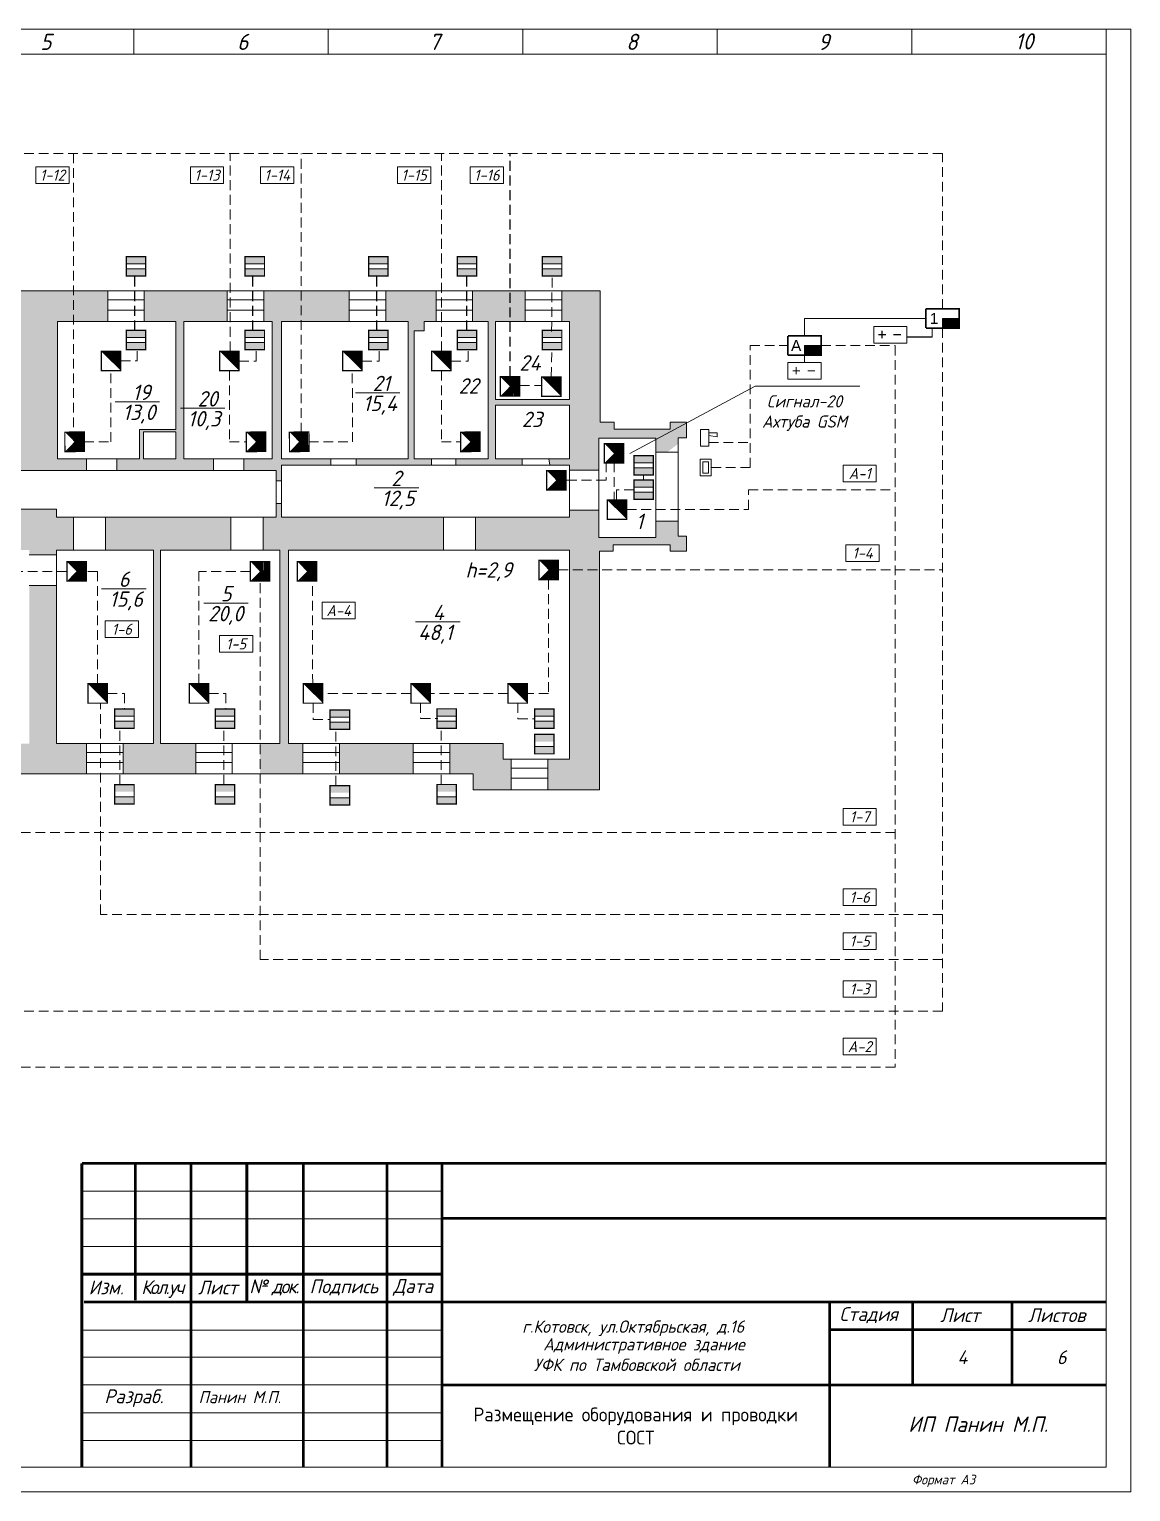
# Model space of a CAD drawing. Header units: inches. Extents: x -24 to 3888, y 393 to 1828.
# Drawn here: x 74.5 to 146.1, y 1275.1 to 1370.1 of the extents above; entities that cross this region are included whole.
import ezdxf

# ---------------------------------------------------------------- set-up
doc = ezdxf.new("R2010")
doc.units = ezdxf.units.IN
doc.header["$MEASUREMENT"] = 0
for name, pattern in [('Caddy_Solid', [0]), ('HIDDEN2', [4.7625, 3.175, -1.5875]), ('НЕВИДИМАЯ', [9.525, 6.35, -3.175])]:
    doc.linetypes.add(name, pattern=pattern)
doc.layers.get('0').transparency = 0.7
for name, color, linetype in [('BLK_12_THHN', 9, 'Continuous'), ('DESC', 7, 'Continuous'), ('LINK', 9, 'Continuous')]:
    doc.layers.add(name, color=color, linetype=linetype)
doc.styles.get("Standard").update_dxf_attribs({"font": 'GOST_Common Italic_0.ttf'})

# ---------------------------------------------------------------- blocks, each defined once
blk = doc.blocks.new('Объем')
at = {"const_width": 0.2}
blk.add_lwpolyline([(0, 0), (0, 3), (3, 3), (3, 0)], close=True, dxfattribs=at)
for points in [[(0.21, 2.94), (0.21, 0.09)], [(0.41, 2.94), (0.41, 0.09)], [(0.61, 2.94), (0.61, 0.09)], [(0.8, 2.94), (0.8, 0.09)], [(1.01, 2.94), (1.01, 0.09)], [(1.21, 2.94), (1.21, 0.09)], [(1.39, 1.52), (2.81, 2.97)], [(1.39, 2.94), (1.39, 0.09)], [(1.56, 2.93), (1.56, 1.76)], [(1.76, 2.94), (1.76, 1.94)], [(1.94, 2.95), (1.94, 2.15)], [(2.13, 2.93), (2.13, 2.33)], [(2.3, 2.93), (2.3, 2.52)], [(2.49, 2.94), (2.49, 2.7)], [(1.39, 1.48), (2.82, 0.03)], [(1.56, 0.09), (1.56, 1.25)], [(1.74, 0.06), (1.74, 1.05)], [(1.94, 0.06), (1.94, 0.87)], [(2.13, 0.05), (2.13, 0.66)], [(2.31, 0.06), (2.31, 0.48)], [(2.49, 0.07), (2.49, 0.29)]]:
    blk.add_lwpolyline(points, dxfattribs=at)
blk = doc.blocks.new('Звуковой')
blk.add_lwpolyline([(0.1, 2.9, 0, 4, 0), (1.5, 1.51, 4, 4, 0)], format="xyseb")
at = {"const_width": 0.2}
blk.add_lwpolyline([(0, 0), (0, 3), (3, 3), (3, 0)], close=True, dxfattribs=at)

msp = doc.modelspace()

# ---------------------------------------------------------------- hatches: boundary and pattern name
at = {"layer": 'DESC', "lineweight": 15}
h = msp.add_hatch(color=0, dxfattribs=at)
h.dxf.hatch_style = 1
h.paths.add_polyline_path([(80.831, 1354.556), (80.831, 1354.088), (82.09, 1354.088), (82.09, 1354.556)])
h.paths.add_polyline_path([(82.09, 1354.881), (82.09, 1355.348), (80.831, 1355.348), (80.831, 1354.881)])
h = msp.add_hatch(color=0, dxfattribs=at)
h.dxf.hatch_style = 1
h.paths.add_polyline_path([(88.55, 1354.556), (88.55, 1354.088), (89.81, 1354.088), (89.81, 1354.556)])
h.paths.add_polyline_path([(89.81, 1354.881), (89.81, 1355.348), (88.55, 1355.348), (88.55, 1354.881)])
h = msp.add_hatch(color=0, dxfattribs=at)
h.dxf.hatch_style = 1
h.paths.add_polyline_path([(96.58, 1354.556), (96.58, 1354.088), (97.84, 1354.088), (97.84, 1354.556)])
h.paths.add_polyline_path([(97.84, 1354.881), (97.84, 1355.348), (96.58, 1355.348), (96.58, 1354.881)])
h = msp.add_hatch(color=0, dxfattribs=at)
h.dxf.hatch_style = 1
h.paths.add_polyline_path([(102.346, 1354.556), (102.346, 1354.088), (103.606, 1354.088), (103.606, 1354.556)])
h.paths.add_polyline_path([(103.606, 1354.881), (103.606, 1355.348), (102.346, 1355.348), (102.346, 1354.881)])
h = msp.add_hatch(color=0, dxfattribs=at)
h.dxf.hatch_style = 1
h.paths.add_polyline_path([(107.875, 1354.556), (107.875, 1354.088), (109.135, 1354.088), (109.135, 1354.556)])
h.paths.add_polyline_path([(109.135, 1354.881), (109.135, 1355.348), (107.875, 1355.348), (107.875, 1354.881)])
h = msp.add_hatch(color=0, dxfattribs=at)
h.dxf.hatch_style = 1
h.paths.add_polyline_path([(37.339, 1344.906), (32.89, 1344.906), (32.89, 1351.691), (40.095, 1351.691), (40.095, 1344.906), (39.261, 1344.906), (39.261, 1343.574), (40.095, 1343.574), (40.095, 1334.738), (42.079, 1334.738), (42.079, 1336.29), (53.025, 1336.29), (53.025, 1338.366), (52.589, 1338.366), (52.589, 1341.454), (55.338, 1341.454), (55.338, 1342.207), (52.589, 1342.207), (52.589, 1351.121), (54.111, 1351.121), (54.111, 1353.129), (50.83, 1353.129), (50.83, 1351.121), (52.128, 1351.121), (52.128, 1338.366), (42.079, 1338.366), (42.079, 1351.121), (42.673, 1351.121), (42.673, 1353.129), (31.357, 1353.129), (31.137, 1353.129), (31.137, 1341.74), (32.89, 1341.74), (32.89, 1343.574), (37.339, 1343.574)])
h.paths.add_polyline_path([(46.853, 1353.129), (45.047, 1353.129), (45.047, 1351.121), (46.853, 1351.121)], flags=17)
h.paths.add_polyline_path([(48.456, 1353.129), (46.853, 1353.129), (46.853, 1351.121), (48.456, 1351.121)], flags=17)
h.paths.add_polyline_path([(62.074, 1353.129), (56.485, 1353.129), (56.485, 1351.121), (59.847, 1351.121), (59.847, 1342.207), (57.308, 1342.207), (57.308, 1341.454), (63.923, 1341.454), (63.923, 1342.207), (60.448, 1342.207), (60.448, 1351.121), (62.074, 1351.121)])
h.paths.add_polyline_path([(67.931, 1353.129), (64.448, 1353.129), (64.448, 1351.121), (66.154, 1351.121), (66.154, 1342.207), (65.892, 1342.207), (65.892, 1341.454), (69.371, 1341.454), (69.371, 1342.207), (66.762, 1342.207), (66.762, 1351.121), (67.931, 1351.121)])
h.paths.add_polyline_path([(69.941, 1353.129), (67.931, 1353.129), (67.931, 1351.121), (69.941, 1351.121)])
h.paths.add_polyline_path([(77.399, 1353.129), (72.316, 1353.129), (72.316, 1351.121), (73.87, 1351.121), (73.87, 1342.207), (71.341, 1342.207), (71.341, 1341.454), (78.234, 1341.454), (78.234, 1342.207), (76.36, 1342.207), (76.36, 1351.121), (77.399, 1351.121)])
h.paths.add_polyline_path([(79.617, 1353.129), (77.399, 1353.129), (77.399, 1351.121), (79.617, 1351.121)])
h.paths.add_polyline_path([(87.385, 1353.129), (81.991, 1353.129), (81.991, 1351.121), (84.044, 1351.121), (84.044, 1344.12), (81.684, 1344.12), (81.684, 1342.207), (80.204, 1342.207), (80.204, 1341.454), (86.501, 1341.454), (86.501, 1342.207), (84.556, 1342.207), (84.556, 1351.121), (87.385, 1351.121)])
h.paths.add_polyline_path([(84.044, 1343.962), (84.044, 1342.207), (81.941, 1342.207), (81.941, 1343.962)], flags=16)
h.paths.add_polyline_path([(92.185, 1353.129), (89.76, 1353.129), (89.76, 1351.121), (90.307, 1351.121), (90.307, 1342.207), (88.471, 1342.207), (88.471, 1341.454), (90.565, 1341.454), (90.565, 1340.773), (90.918, 1340.773), (90.918, 1341.784), (94.119, 1341.784), (94.119, 1342.207), (90.918, 1342.207), (90.918, 1351.121), (92.185, 1351.121)])
h.paths.add_polyline_path([(95.323, 1353.129), (92.185, 1353.129), (92.185, 1351.121), (95.323, 1351.121)])
h.paths.add_polyline_path([(100.958, 1353.129), (97.697, 1353.129), (97.697, 1351.121), (99.156, 1351.121), (99.156, 1342.207), (95.77, 1342.207), (95.77, 1341.784), (100.674, 1341.784), (100.674, 1342.207), (99.541, 1342.207), (99.541, 1350.523), (100.194, 1350.523), (100.194, 1351.121), (100.958, 1351.121)])
h.paths.add_polyline_path([(106.762, 1353.129), (103.332, 1353.129), (103.332, 1351.121), (104.338, 1351.121), (104.338, 1342.207), (102.252, 1342.207), (102.252, 1341.784), (106.553, 1341.784), (106.553, 1342.207), (104.815, 1342.207), (104.815, 1345.685), (109.637, 1345.685), (109.637, 1342.207), (108.294, 1342.207), (108.349, 1341.784), (109.637, 1341.784), (109.637, 1341.467), (111.548, 1341.467), (111.548, 1343.538), (115.241, 1343.538), (115.241, 1342.634), (115.975, 1342.634), (116.691, 1343.171), (116.691, 1343.58), (117.237, 1343.58), (117.247, 1343.587), (117.247, 1344.594), (116.184, 1344.594), (116.184, 1344.135), (112.535, 1344.135), (112.535, 1344.594), (111.635, 1344.594), (111.635, 1353.129), (109.136, 1353.129), (109.136, 1351.121), (109.637, 1351.121), (109.637, 1346.054), (104.815, 1346.054), (104.815, 1351.121), (106.762, 1351.121)])
h.paths.add_polyline_path([(111.548, 1338.862), (109.637, 1338.862), (109.637, 1338.41), (103.529, 1338.41), (103.529, 1336.28), (109.637, 1336.28), (109.637, 1336.2), (109.637, 1334.988), (111.593, 1334.988), (111.593, 1336.213), (112.463, 1336.213), (112.463, 1336.623), (116.184, 1336.623), (116.184, 1336.213), (117.247, 1336.213), (117.247, 1337.179), (116.691, 1337.179), (116.691, 1338.151), (115.241, 1338.151), (115.241, 1337.097), (111.548, 1337.097)])
h.paths.add_polyline_path([(101.442, 1338.41), (90.918, 1338.41), (90.918, 1339.304), (90.565, 1339.304), (90.565, 1338.41), (89.717, 1338.41), (89.717, 1336.28), (90.81, 1336.28), (90.81, 1323.703), (89.52, 1323.703), (89.52, 1321.735), (92.311, 1321.735), (92.311, 1323.703), (91.359, 1323.703), (91.359, 1336.28), (101.442, 1336.28)])
h.paths.add_polyline_path([(87.63, 1338.41), (79.482, 1338.41), (79.482, 1336.28), (82.585, 1336.28), (82.585, 1323.703), (80.615, 1323.703), (80.615, 1321.735), (85.34, 1321.735), (85.34, 1323.703), (83.051, 1323.703), (83.051, 1336.28), (87.63, 1336.28)])
h.paths.add_polyline_path([(77.395, 1338.41), (76.288, 1338.41), (76.288, 1338.926), (73.757, 1338.926), (73.757, 1338.366), (55.425, 1338.366), (55.425, 1336.29), (56.045, 1336.29), (56.045, 1332.896), (52.584, 1332.896), (52.584, 1331.14), (51.086, 1331.14), (51.086, 1327.887), (52.532, 1327.887), (52.532, 1323.885), (52.313, 1323.885), (52.313, 1321.735), (57.056, 1321.735), (57.022, 1323.885), (53.237, 1323.885), (53.237, 1332.154), (57.213, 1332.154), (57.213, 1332.87), (56.569, 1332.87), (56.569, 1336.29), (59.884, 1336.29), (59.884, 1332.87), (58.642, 1332.87), (58.642, 1332.154), (59.729, 1332.154), (59.729, 1327.051), (60.786, 1327.051), (60.786, 1336.28), (74.519, 1336.28), (74.519, 1335.956), (76.288, 1335.956), (76.288, 1336.28), (77.395, 1336.28)])
h.paths.add_polyline_path([(78.242, 1323.703), (76.288, 1323.703), (76.288, 1333.981), (74.519, 1333.981), (74.519, 1323.703), (73.608, 1323.703), (73.608, 1321.735), (78.242, 1321.735)])
h.paths.add_polyline_path([(71.236, 1323.703), (66.453, 1323.703), (66.453, 1321.735), (71.236, 1321.735)], flags=17)
h.paths.add_polyline_path([(64.081, 1323.703), (60.786, 1323.703), (60.786, 1325.106), (59.729, 1325.106), (59.729, 1323.885), (59.435, 1323.885), (59.435, 1321.735), (64.081, 1321.735)], flags=17)
h.paths.add_polyline_path([(99.478, 1323.703), (94.683, 1323.703), (94.683, 1321.735), (99.478, 1321.735)], flags=17)
h.paths.add_polyline_path([(105.853, 1322.69), (105.312, 1322.69), (105.312, 1323.703), (101.85, 1323.703), (101.85, 1321.735), (103.366, 1321.735), (103.366, 1320.692), (105.853, 1320.692)])
h.paths.add_polyline_path([(111.593, 1334.988), (109.637, 1334.988), (109.637, 1322.69), (108.225, 1322.69), (108.225, 1320.692), (111.593, 1320.692)])
h.paths.add_polyline_path([(49.717, 1323.885), (45.737, 1323.885), (45.737, 1320.769), (48.33, 1320.769), (48.33, 1321.735), (49.717, 1321.735)])
h.paths.add_polyline_path([(42.638, 1323.885), (42.079, 1323.885), (42.079, 1328.18), (40.095, 1328.18), (40.095, 1323.042), (37.513, 1323.042), (37.513, 1321.31), (39.985, 1321.31), (39.985, 1320.769), (42.638, 1320.769)])
h.paths.add_polyline_path([(42.079, 1333.042), (40.095, 1333.042), (40.095, 1331.586), (35.522, 1331.586), (35.522, 1330.235), (40.095, 1330.235), (40.095, 1329.868), (42.079, 1329.868)])
h.paths.add_polyline_path([(32.89, 1339.412), (31.137, 1339.412), (31.137, 1335.849), (32.89, 1335.849)], flags=17)
h.paths.add_polyline_path([(32.89, 1330.235), (35.522, 1330.235), (35.522, 1331.586), (32.89, 1331.586), (32.89, 1333.521), (31.137, 1333.521), (31.137, 1321.31), (34.98, 1321.31), (34.98, 1323.042), (32.89, 1323.042)])
h = msp.add_hatch(color=0, dxfattribs=at)
h.dxf.hatch_style = 1
h.paths.add_polyline_path([(80.831, 1349.758), (80.831, 1349.29), (82.09, 1349.29), (82.09, 1349.758)])
h.paths.add_polyline_path([(82.09, 1350.083), (82.09, 1350.55), (80.831, 1350.55), (80.831, 1350.083)])
h = msp.add_hatch(color=0, dxfattribs=at)
h.dxf.hatch_style = 1
h.paths.add_polyline_path([(88.55, 1349.758), (88.55, 1349.29), (89.81, 1349.29), (89.81, 1349.758)])
h.paths.add_polyline_path([(89.81, 1350.083), (89.81, 1350.55), (88.55, 1350.55), (88.55, 1350.083)])
h = msp.add_hatch(color=0, dxfattribs=at)
h.dxf.hatch_style = 1
h.paths.add_polyline_path([(96.58, 1349.758), (96.58, 1349.29), (97.84, 1349.29), (97.84, 1349.758)])
h.paths.add_polyline_path([(97.84, 1350.083), (97.84, 1350.55), (96.58, 1350.55), (96.58, 1350.083)])
h = msp.add_hatch(color=0, dxfattribs=at)
h.dxf.hatch_style = 1
h.paths.add_polyline_path([(102.346, 1349.758), (102.346, 1349.29), (103.606, 1349.29), (103.606, 1349.758)])
h.paths.add_polyline_path([(103.606, 1350.083), (103.606, 1350.55), (102.346, 1350.55), (102.346, 1350.083)])
h = msp.add_hatch(color=0, dxfattribs=at)
h.dxf.hatch_style = 1
h.paths.add_polyline_path([(107.875, 1349.758), (107.875, 1349.29), (109.135, 1349.29), (109.135, 1349.758)])
h.paths.add_polyline_path([(109.135, 1350.083), (109.135, 1350.55), (107.875, 1350.55), (107.875, 1350.083)])
for points in [[(133.877, 1351.326), (133.877, 1350.696), (134.957, 1350.696), (134.957, 1351.326)], [(124.907, 1349.565), (124.907, 1348.935), (125.987, 1348.935), (125.987, 1349.565)]]:
    msp.add_hatch(color=0, dxfattribs=at).paths.add_polyline_path(points)
h = msp.add_hatch(color=0, dxfattribs=at)
h.dxf.hatch_style = 1
h.paths.add_polyline_path([(113.824, 1341.613), (113.824, 1341.145), (115.084, 1341.145), (115.084, 1341.613)])
h.paths.add_polyline_path([(115.084, 1341.938), (115.084, 1342.405), (113.824, 1342.405), (113.824, 1341.938)])
h = msp.add_hatch(color=0, dxfattribs=at)
h.dxf.hatch_style = 1
h.paths.add_polyline_path([(113.824, 1340.034), (113.824, 1339.566), (115.084, 1339.566), (115.084, 1340.034)])
h.paths.add_polyline_path([(115.084, 1340.359), (115.084, 1340.826), (113.824, 1340.826), (113.824, 1340.359)])
h = msp.add_hatch(color=0, dxfattribs=at)
h.dxf.hatch_style = 1
h.paths.add_polyline_path([(80.078, 1325.156), (80.078, 1324.688), (81.338, 1324.688), (81.338, 1325.156)])
h.paths.add_polyline_path([(81.338, 1325.481), (81.338, 1325.948), (80.078, 1325.948), (80.078, 1325.481)])
h = msp.add_hatch(color=0, dxfattribs=at)
h.dxf.hatch_style = 1
h.paths.add_polyline_path([(86.618, 1325.156), (86.618, 1324.688), (87.878, 1324.688), (87.878, 1325.156)])
h.paths.add_polyline_path([(87.878, 1325.481), (87.878, 1325.948), (86.618, 1325.948), (86.618, 1325.481)])
h = msp.add_hatch(color=0, dxfattribs=at)
h.dxf.hatch_style = 1
h.paths.add_polyline_path([(94.076, 1325.097), (94.076, 1324.629), (95.336, 1324.629), (95.336, 1325.097)])
h.paths.add_polyline_path([(95.336, 1325.422), (95.336, 1325.889), (94.076, 1325.889), (94.076, 1325.422)])
h = msp.add_hatch(color=0, dxfattribs=at)
h.dxf.hatch_style = 1
h.paths.add_polyline_path([(101.024, 1325.166), (101.024, 1324.698), (102.284, 1324.698), (102.284, 1325.166)])
h.paths.add_polyline_path([(102.284, 1325.491), (102.284, 1325.958), (101.024, 1325.958), (101.024, 1325.491)])
h = msp.add_hatch(color=0, dxfattribs=at)
h.dxf.hatch_style = 1
h.paths.add_polyline_path([(107.37, 1325.156), (107.37, 1324.688), (108.63, 1324.688), (108.63, 1325.156)])
h.paths.add_polyline_path([(108.63, 1325.481), (108.63, 1325.948), (107.37, 1325.948), (107.37, 1325.481)])
h = msp.add_hatch(color=0, dxfattribs=at)
h.dxf.hatch_style = 1
h.paths.add_polyline_path([(107.37, 1323.501), (107.37, 1323.033), (108.63, 1323.033), (108.63, 1323.501)])
h.paths.add_polyline_path([(108.63, 1323.826), (108.63, 1324.293), (107.37, 1324.293), (107.37, 1323.826)])
h = msp.add_hatch(color=0, dxfattribs=at)
h.dxf.hatch_style = 1
h.paths.add_polyline_path([(80.078, 1320.24), (80.078, 1319.772), (81.338, 1319.772), (81.338, 1320.24)])
h.paths.add_polyline_path([(81.338, 1320.565), (81.338, 1321.032), (80.078, 1321.032), (80.078, 1320.565)])
h = msp.add_hatch(color=0, dxfattribs=at)
h.dxf.hatch_style = 1
h.paths.add_polyline_path([(86.618, 1320.24), (86.618, 1319.772), (87.878, 1319.772), (87.878, 1320.24)])
h.paths.add_polyline_path([(87.878, 1320.565), (87.878, 1321.032), (86.618, 1321.032), (86.618, 1320.565)])
h = msp.add_hatch(color=0, dxfattribs=at)
h.dxf.hatch_style = 1
h.paths.add_polyline_path([(94.076, 1320.181), (94.076, 1319.713), (95.336, 1319.713), (95.336, 1320.181)])
h.paths.add_polyline_path([(95.336, 1320.506), (95.336, 1320.973), (94.076, 1320.973), (94.076, 1320.506)])
h = msp.add_hatch(color=0, dxfattribs=at)
h.dxf.hatch_style = 1
h.paths.add_polyline_path([(101.024, 1320.249), (101.024, 1319.782), (102.284, 1319.782), (102.284, 1320.249)])
h.paths.add_polyline_path([(102.284, 1320.574), (102.284, 1321.042), (101.024, 1321.042), (101.024, 1320.574)])

# ---------------------------------------------------------------- linework, layer by layer
at = {"layer": 'BLK_12_THHN', "color": 0, "linetype": 'HIDDEN2', "ltscale": 0.2}
for p, q in [((105.768, 1347.59), (105.768, 1362.045)), ((81.372, 1350.55), (81.372, 1354.088)), ((89.06, 1350.55), (89.06, 1354.088)), ((97.101, 1350.55), (97.101, 1354.088)), ((102.959, 1350.55), (102.959, 1354.088))]:
    msp.add_line(p, q, dxfattribs=at)
at = {"layer": 'BLK_12_THHN', "color": 0, "lineweight": 15}
for p, q in [((31.357, 1353.129), (111.635, 1353.129)), ((79.617, 1353.129), (79.617, 1351.121)), ((79.617, 1352.529), (81.991, 1352.529)), ((81.991, 1353.129), (81.991, 1351.121)), ((87.385, 1353.129), (87.385, 1351.121)), ((87.385, 1352.529), (89.76, 1352.529)), ((89.76, 1353.129), (89.76, 1351.121)), ((95.323, 1353.129), (95.323, 1351.121)), ((95.323, 1352.529), (97.697, 1352.529)), ((97.697, 1353.129), (97.697, 1351.121)), ((100.958, 1353.129), (100.958, 1351.121)), ((100.958, 1352.529), (103.332, 1352.529)), ((103.332, 1353.129), (103.332, 1351.121)), ((106.762, 1353.129), (106.762, 1351.121)), ((106.762, 1352.529), (109.136, 1352.529)), ((109.136, 1353.129), (109.136, 1351.121)), ((111.635, 1353.129), (111.635, 1344.594)), ((79.617, 1351.872), (81.991, 1351.872)), ((87.385, 1351.872), (89.76, 1351.872)), ((95.323, 1351.872), (97.697, 1351.872)), ((100.958, 1351.872), (103.332, 1351.872)), ((106.762, 1351.872), (109.136, 1351.872)), ((76.36, 1351.121), (76.36, 1342.207)), ((84.044, 1351.121), (76.36, 1351.121)), ((84.044, 1344.12), (84.044, 1351.121)), ((84.556, 1351.121), (84.556, 1342.207)), ((90.307, 1351.121), (84.556, 1351.121)), ((90.307, 1342.207), (90.307, 1351.121)), ((90.918, 1351.121), (90.918, 1342.207)), ((99.156, 1351.121), (90.918, 1351.121)), ((99.156, 1342.207), (99.156, 1351.121)), ((99.541, 1342.207), (99.541, 1350.523)), ((99.541, 1350.523), (100.194, 1350.523)), ((100.194, 1351.121), (104.338, 1351.121)), ((100.194, 1350.523), (100.194, 1351.121)), ((104.338, 1351.121), (104.338, 1342.207)), ((104.815, 1351.121), (109.637, 1351.121)), ((104.815, 1346.054), (104.815, 1351.121)), ((109.637, 1351.121), (109.637, 1346.054)), ((109.637, 1346.054), (104.815, 1346.054)), ((104.815, 1345.685), (109.637, 1345.685)), ((104.815, 1342.207), (104.815, 1345.685)), ((109.637, 1345.685), (109.637, 1342.207)), ((81.684, 1342.207), (81.684, 1344.12)), ((81.684, 1344.12), (84.044, 1344.12)), ((81.941, 1343.962), (81.941, 1342.207)), ((84.044, 1343.962), (81.941, 1343.962)), ((84.044, 1342.207), (84.044, 1343.962)), ((111.635, 1344.594), (112.535, 1344.594)), ((112.535, 1344.594), (112.535, 1344.135)), ((112.535, 1344.135), (116.184, 1344.135)), ((116.184, 1344.135), (116.184, 1344.594)), ((116.184, 1344.594), (117.247, 1344.594)), ((117.247, 1344.594), (117.247, 1343.58)), ((111.548, 1343.538), (115.241, 1343.538)), ((111.548, 1337.097), (111.548, 1343.538)), ((115.241, 1343.538), (115.241, 1337.097)), ((117.247, 1343.58), (116.691, 1343.58)), ((116.691, 1343.58), (116.691, 1337.179)), ((76.36, 1342.207), (81.684, 1342.207)), ((78.234, 1342.207), (78.234, 1341.454)), ((80.204, 1342.207), (80.204, 1341.454)), ((81.941, 1342.207), (84.044, 1342.207)), ((84.556, 1342.207), (90.307, 1342.207)), ((86.501, 1342.207), (86.501, 1341.454)), ((88.471, 1342.207), (88.471, 1341.454)), ((90.918, 1342.207), (99.156, 1342.207)), ((94.119, 1342.207), (94.119, 1341.784)), ((95.77, 1342.207), (95.77, 1341.784)), ((104.338, 1342.207), (99.541, 1342.207)), ((100.674, 1342.207), (100.674, 1341.784)), ((102.252, 1342.207), (102.252, 1341.784)), ((109.637, 1342.207), (104.815, 1342.207)), ((106.553, 1342.207), (106.553, 1341.784)), ((108.294, 1342.207), (108.349, 1341.784)), ((115.241, 1342.634), (116.691, 1342.634)), ((90.565, 1341.454), (52.589, 1341.454)), ((90.565, 1338.41), (90.565, 1341.454)), ((90.918, 1338.41), (90.918, 1341.784)), ((90.918, 1341.784), (109.637, 1341.784)), ((109.637, 1341.784), (109.637, 1338.41)), ((109.637, 1341.467), (111.548, 1341.467)), ((90.565, 1340.773), (90.918, 1340.773)), ((90.565, 1339.304), (90.918, 1339.304)), ((73.757, 1338.926), (76.288, 1338.926)), ((76.288, 1338.926), (76.288, 1338.41)), ((76.288, 1338.41), (90.565, 1338.41)), ((77.395, 1338.41), (77.395, 1336.28)), ((79.482, 1338.41), (79.482, 1336.28)), ((87.63, 1338.41), (87.63, 1336.28)), ((89.717, 1338.41), (89.717, 1336.28)), ((109.637, 1338.41), (90.918, 1338.41)), ((101.442, 1338.41), (101.442, 1336.28)), ((103.529, 1338.41), (103.529, 1336.28)), ((109.637, 1338.862), (111.548, 1338.862)), ((115.241, 1338.151), (116.691, 1338.151)), ((82.585, 1336.28), (76.288, 1336.28)), ((76.288, 1336.28), (76.288, 1323.703)), ((82.585, 1323.703), (82.585, 1336.28)), ((83.051, 1323.703), (83.051, 1336.28)), ((83.051, 1336.28), (90.81, 1336.28)), ((90.81, 1336.28), (90.81, 1323.703)), ((91.359, 1323.703), (91.359, 1336.28)), ((91.359, 1336.28), (109.637, 1336.28)), ((109.637, 1336.28), (109.637, 1336.2)), ((115.241, 1337.097), (111.548, 1337.097)), ((116.184, 1336.623), (112.463, 1336.623)), ((112.463, 1336.623), (112.463, 1336.213)), ((116.184, 1336.213), (116.184, 1336.623)), ((116.691, 1337.179), (117.247, 1337.179)), ((117.247, 1337.179), (117.247, 1336.213)), ((74.519, 1335.956), (76.288, 1335.956)), ((109.637, 1336.2), (109.637, 1322.69)), ((112.463, 1336.213), (111.593, 1336.213)), ((111.593, 1336.213), (111.593, 1320.692)), ((117.247, 1336.213), (116.184, 1336.213)), ((74.519, 1333.981), (76.288, 1333.981)), ((76.288, 1323.703), (82.585, 1323.703)), ((78.242, 1323.703), (78.242, 1321.735)), ((78.242, 1323.118), (80.615, 1323.118)), ((80.615, 1323.703), (80.615, 1321.735)), ((90.81, 1323.703), (83.051, 1323.703)), ((85.34, 1323.703), (85.34, 1321.735)), ((85.34, 1323.118), (87.713, 1323.118)), ((87.713, 1323.703), (87.713, 1321.735)), ((105.312, 1323.703), (91.359, 1323.703)), ((92.311, 1323.703), (92.311, 1321.735)), ((92.311, 1323.118), (94.683, 1323.118)), ((94.683, 1323.703), (94.683, 1321.735)), ((99.478, 1323.703), (99.478, 1321.735)), ((99.478, 1323.118), (101.85, 1323.118)), ((101.85, 1323.703), (101.85, 1321.735)), ((105.312, 1322.69), (105.312, 1323.703)), ((78.242, 1322.462), (80.615, 1322.462)), ((85.34, 1322.462), (87.713, 1322.462)), ((92.311, 1322.462), (94.683, 1322.462)), ((99.478, 1322.462), (101.85, 1322.462)), ((109.637, 1322.69), (105.312, 1322.69)), ((105.853, 1322.69), (105.853, 1320.692)), ((105.853, 1322.106), (108.225, 1322.106)), ((108.225, 1322.69), (108.225, 1320.692)), ((103.366, 1321.735), (48.33, 1321.735)), ((103.366, 1320.692), (103.366, 1321.735)), ((105.853, 1321.45), (108.225, 1321.45)), ((111.593, 1320.692), (103.366, 1320.692))]:
    msp.add_line(p, q, dxfattribs=at)
at = {"layer": 'DESC', "linetype": 'Caddy_Solid', "lineweight": 15}
for p, q in [((81.314, 1368.521), (81.314, 1370.121)), ((93.954, 1368.521), (93.954, 1370.121)), ((106.594, 1368.521), (106.594, 1370.121)), ((119.234, 1368.521), (119.234, 1370.121)), ((131.874, 1368.521), (131.874, 1370.121)), ((144.514, 1368.521), (144.514, 1370.121)), ((18.114, 1368.501), (144.514, 1368.501)), ((144.514, 1368.501), (144.514, 1276.681)), ((144.514, 1276.681), (14.274, 1276.681))]:
    msp.add_line(p, q, dxfattribs=at)
at = {"layer": 'DESC', "color": 0, "linetype": 'HIDDEN2', "lineweight": 15, "ltscale": 0.2}
for p, q in [((133.877, 1362.045), (46.853, 1362.045)), ((77.399, 1362.045), (77.399, 1343.939)), ((87.574, 1349.191), (87.574, 1362.056)), ((92.185, 1343.913), (92.185, 1362.045)), ((101.308, 1349.191), (101.308, 1362.045)), ((133.877, 1351.956), (133.877, 1362.045)), ((108.473, 1350.482), (108.505, 1354.088)), ((133.877, 1350.696), (133.877, 1306.307)), ((81.527, 1348.57), (81.534, 1349.222)), ((89.269, 1348.561), (89.269, 1349.222)), ((97.257, 1348.561), (97.257, 1349.222)), ((103.048, 1348.561), (103.048, 1349.222)), ((108.449, 1347.532), (108.482, 1349.29)), ((121.367, 1341.643), (121.367, 1349.565)), ((121.367, 1349.565), (123.827, 1349.565)), ((125.987, 1349.565), (130.807, 1349.565)), ((130.807, 1349.565), (130.807, 1302.681)), ((79.829, 1343.311), (79.829, 1347.931)), ((80.459, 1348.57), (81.527, 1348.57)), ((87.53, 1347.931), (87.53, 1343.308)), ((88.16, 1348.561), (89.269, 1348.561)), ((95.521, 1343.311), (95.518, 1347.931)), ((96.148, 1348.561), (97.257, 1348.561)), ((101.308, 1347.931), (101.308, 1343.308)), ((101.938, 1348.561), (103.048, 1348.561)), ((106.398, 1346.96), (107.819, 1346.96)), ((78.092, 1343.311), (79.829, 1343.311)), ((87.53, 1343.308), (88.621, 1343.308)), ((92.694, 1343.311), (95.521, 1343.311)), ((101.308, 1343.308), (102.562, 1343.308)), ((118.691, 1343.26), (121.367, 1343.26)), ((112.01, 1341.963), (112.01, 1340.816)), ((112.534, 1341.964), (112.534, 1339.535)), ((114.454, 1341.157), (114.454, 1340.826)), ((118.846, 1341.643), (121.367, 1341.643)), ((112.01, 1340.816), (109.404, 1340.809)), ((113.824, 1340.196), (112.678, 1340.196)), ((112.678, 1340.196), (112.678, 1339.535)), ((121.267, 1340.196), (130.807, 1340.196)), ((121.267, 1338.905), (121.267, 1340.196)), ((113.344, 1338.905), (121.267, 1338.905)), ((76.967, 1334.89), (73.672, 1334.883)), ((78.966, 1334.893), (78.227, 1334.891)), ((78.966, 1327.586), (78.966, 1334.893)), ((88.889, 1334.89), (85.55, 1334.89)), ((85.55, 1334.89), (85.55, 1327.586)), ((108.905, 1334.988), (133.877, 1334.988)), ((89.52, 1309.67), (89.52, 1334.261)), ((92.941, 1327.586), (92.925, 1334.262)), ((108.277, 1334.357), (108.277, 1326.956)), ((79.596, 1326.956), (80.706, 1326.956)), ((80.706, 1326.956), (80.706, 1325.943)), ((86.18, 1326.956), (87.289, 1326.956)), ((87.289, 1326.956), (87.289, 1325.943)), ((99.33, 1326.956), (93.597, 1326.956)), ((105.63, 1326.956), (100.59, 1326.956)), ((108.277, 1326.956), (106.89, 1326.956)), ((79.156, 1312.602), (79.156, 1326.301)), ((92.967, 1326.326), (92.967, 1325.259)), ((99.96, 1326.326), (99.96, 1325.328)), ((106.285, 1326.327), (106.285, 1325.318)), ((92.967, 1325.259), (94.076, 1325.259)), ((99.96, 1325.328), (101.07, 1325.328)), ((106.285, 1325.318), (107.37, 1325.318)), ((80.404, 1321.032), (80.404, 1324.688)), ((87.164, 1321.032), (87.165, 1324.688)), ((94.445, 1320.973), (94.445, 1324.629)), ((101.291, 1321.042), (101.291, 1324.698)), ((130.807, 1317.921), (35.522, 1317.921)), ((133.877, 1312.602), (79.156, 1312.602)), ((133.877, 1309.67), (89.52, 1309.67)), ((133.877, 1306.307), (49.717, 1306.307)), ((130.807, 1302.681), (44.079, 1302.681))]:
    msp.add_line(p, q, dxfattribs=at)
at = {"layer": 'DESC', "color": 0, "lineweight": 15}
for p, q in [((124.907, 1350.195), (124.907, 1351.326)), ((124.907, 1351.326), (132.797, 1351.326)), ((133.205, 1350.116), (133.205, 1350.696)), ((124.907, 1348.454), (124.907, 1348.935)), ((113.548, 1342.555), (121.709, 1346.932)), ((121.709, 1346.932), (128.51, 1346.932)), ((80.105, 1345.907), (82.995, 1345.907)), ((95.719, 1346.487), (98.609, 1346.487)), ((84.344, 1345.489), (87.234, 1345.489)), ((96.942, 1340.319), (99.831, 1340.319)), ((79.222, 1333.767), (82.111, 1333.767)), ((85.857, 1332.825), (88.747, 1332.825)), ((99.635, 1331.603), (102.525, 1331.603))]:
    msp.add_line(p, q, dxfattribs=at)
at = {"layer": 'DESC', "color": 7, "lineweight": 15}
for p, q in [((77.94, 1294.619), (101.34, 1294.619)), ((77.94, 1292.819), (101.34, 1292.819)), ((77.94, 1283.819), (101.34, 1283.819)), ((77.94, 1282.019), (101.34, 1282.019)), ((77.94, 1280.219), (101.34, 1280.219)), ((77.914, 1278.419), (101.34, 1278.419))]:
    msp.add_line(p, q, dxfattribs=at)
at = {"layer": 'DESC', "color": 7, "linetype": 'Continuous', "lineweight": 15}
for p, q in [((78.003, 1291.023), (101.368, 1291.023)), ((78.003, 1285.584), (101.269, 1285.584))]:
    msp.add_line(p, q, dxfattribs=at)
at = {"layer": 'DESC', "lineweight": 15}
msp.add_lwpolyline([(11.714, 1275.081), (146.114, 1275.081), (146.114, 1370.121), (11.714, 1370.121)], close=True, dxfattribs=at)
at = {"layer": 'DESC', "color": 0, "lineweight": 15}
for points in [[(74.945, 1361.182), (77.105, 1361.182), (77.105, 1360.102), (74.945, 1360.102), (74.945, 1361.182)], [(84.992, 1361.182), (87.152, 1361.182), (87.152, 1360.102), (84.992, 1360.102), (84.992, 1361.182)], [(89.553, 1361.182), (91.713, 1361.182), (91.713, 1360.102), (89.553, 1360.102), (89.553, 1361.182)], [(98.453, 1361.182), (100.613, 1361.182), (100.613, 1360.102), (98.453, 1360.102), (98.453, 1361.182)], [(103.178, 1361.182), (105.338, 1361.182), (105.338, 1360.102), (103.178, 1360.102), (103.178, 1361.182)], [(134.957, 1351.326), (133.877, 1351.326)], [(133.877, 1351.326), (133.877, 1350.696)], [(133.877, 1350.696), (133.877, 1350.696)], [(125.987, 1349.565), (124.907, 1349.565)], [(124.907, 1349.565), (124.907, 1348.935)], [(124.907, 1348.935), (124.907, 1348.935)], [(118.151, 1344.11), (118.151, 1343.03), (118.691, 1343.03), (118.691, 1344.11), (118.151, 1344.11)], [(118.691, 1343.9), (119.231, 1343.9)], [(118.691, 1343.9), (118.691, 1343.72), (119.231, 1343.63)], [(119.231, 1343.9), (119.231, 1343.63)], [(118.126, 1342.183), (118.846, 1342.183), (118.846, 1341.103), (118.126, 1341.103), (118.126, 1342.183)], [(118.308, 1342.001), (118.668, 1342.001), (118.668, 1341.281), (118.308, 1341.281), (118.308, 1342.001)], [(127.416, 1341.79), (129.576, 1341.79), (129.576, 1340.71), (127.416, 1340.71), (127.416, 1341.79)], [(127.6, 1336.622), (129.76, 1336.622), (129.76, 1335.542), (127.6, 1335.542), (127.6, 1336.622)], [(93.551, 1332.881), (95.711, 1332.881), (95.711, 1331.801), (93.551, 1331.801), (93.551, 1332.881)], [(79.459, 1331.672), (81.619, 1331.672), (81.619, 1330.592), (79.459, 1330.592), (79.459, 1331.672)], [(86.881, 1330.72), (89.041, 1330.72), (89.041, 1329.64), (86.881, 1329.64), (86.881, 1330.72)], [(127.416, 1319.482), (129.576, 1319.482), (129.576, 1318.402), (127.416, 1318.402), (127.416, 1319.482)], [(127.416, 1314.253), (129.576, 1314.253), (129.576, 1313.173), (127.416, 1313.173), (127.416, 1314.253)], [(127.416, 1311.405), (129.576, 1311.405), (129.576, 1310.325), (127.416, 1310.325), (127.416, 1311.405)], [(127.416, 1308.293), (129.576, 1308.293), (129.576, 1307.213), (127.416, 1307.213), (127.416, 1308.293)], [(127.416, 1304.547), (129.576, 1304.547), (129.576, 1303.467), (127.416, 1303.467), (127.416, 1304.547)]]:
    msp.add_lwpolyline(points, dxfattribs=at)
for points, const_width in [([(80.831, 1355.348), (82.09, 1355.348), (82.09, 1354.088), (80.831, 1354.088), (80.831, 1355.348)], 0.084), ([(88.55, 1355.348), (89.81, 1355.348), (89.81, 1354.088), (88.55, 1354.088), (88.55, 1355.348)], 0.084), ([(96.58, 1355.348), (97.84, 1355.348), (97.84, 1354.088), (96.58, 1354.088), (96.58, 1355.348)], 0.084), ([(102.346, 1355.348), (103.606, 1355.348), (103.606, 1354.088), (102.346, 1354.088), (102.346, 1355.348)], 0.084), ([(107.875, 1355.348), (109.135, 1355.348), (109.135, 1354.088), (107.875, 1354.088), (107.875, 1355.348)], 0.084), ([(132.797, 1351.956), (132.797, 1350.696)], 0.108), ([(132.797, 1351.956), (134.957, 1351.956), (134.957, 1350.696), (132.797, 1350.696)], 0.108), ([(80.831, 1350.55), (82.09, 1350.55), (82.09, 1349.29), (80.831, 1349.29), (80.831, 1350.55)], 0.084), ([(88.55, 1350.55), (89.81, 1350.55), (89.81, 1349.29), (88.55, 1349.29), (88.55, 1350.55)], 0.084), ([(96.58, 1350.55), (97.84, 1350.55), (97.84, 1349.29), (96.58, 1349.29), (96.58, 1350.55)], 0.084), ([(102.346, 1350.55), (103.606, 1350.55), (103.606, 1349.29), (102.346, 1349.29), (102.346, 1350.55)], 0.084), ([(107.875, 1350.55), (109.135, 1350.55), (109.135, 1349.29), (107.875, 1349.29), (107.875, 1350.55)], 0.084), ([(123.827, 1350.195), (123.827, 1348.935)], 0.108), ([(123.827, 1350.195), (125.987, 1350.195), (125.987, 1348.935), (123.827, 1348.935)], 0.108), ([(113.824, 1342.405), (115.084, 1342.405), (115.084, 1341.145), (113.824, 1341.145), (113.824, 1342.405)], 0.084), ([(113.824, 1340.826), (115.084, 1340.826), (115.084, 1339.566), (113.824, 1339.566), (113.824, 1340.826)], 0.084), ([(80.078, 1325.948), (81.338, 1325.948), (81.338, 1324.688), (80.078, 1324.688), (80.078, 1325.948)], 0.084), ([(86.618, 1325.948), (87.878, 1325.948), (87.878, 1324.688), (86.618, 1324.688), (86.618, 1325.948)], 0.084), ([(94.076, 1325.889), (95.336, 1325.889), (95.336, 1324.629), (94.076, 1324.629), (94.076, 1325.889)], 0.084), ([(101.024, 1325.958), (102.284, 1325.958), (102.284, 1324.698), (101.024, 1324.698), (101.024, 1325.958)], 0.084), ([(107.37, 1325.948), (108.63, 1325.948), (108.63, 1324.688), (107.37, 1324.688), (107.37, 1325.948)], 0.084), ([(107.37, 1324.293), (108.63, 1324.293), (108.63, 1323.033), (107.37, 1323.033), (107.37, 1324.293)], 0.084), ([(80.078, 1321.032), (81.338, 1321.032), (81.338, 1319.772), (80.078, 1319.772), (80.078, 1321.032)], 0.084), ([(86.618, 1321.032), (87.878, 1321.032), (87.878, 1319.772), (86.618, 1319.772), (86.618, 1321.032)], 0.084), ([(101.024, 1321.042), (102.284, 1321.042), (102.284, 1319.782), (101.024, 1319.782), (101.024, 1321.042)], 0.084), ([(94.076, 1320.973), (95.336, 1320.973), (95.336, 1319.713), (94.076, 1319.713), (94.076, 1320.973)], 0.084), ([(126.54, 1287.389), (126.54, 1276.681)], 0.18), ([(131.94, 1287.392), (131.94, 1282.019)], 0.18), ([(126.54, 1285.619), (144.514, 1285.619)], 0.18), ([(101.34, 1282.019), (144.514, 1282.019)], 0.18)]:
    msp.add_lwpolyline(points, dxfattribs=dict(at, const_width=const_width))
for points in [[(80.831, 1355.348), (82.09, 1355.348), (82.09, 1354.881), (80.831, 1354.881)], [(88.55, 1355.348), (89.81, 1355.348), (89.81, 1354.881), (88.55, 1354.881)], [(96.58, 1355.348), (97.84, 1355.348), (97.84, 1354.881), (96.58, 1354.881)], [(102.346, 1355.348), (103.606, 1355.348), (103.606, 1354.881), (102.346, 1354.881)], [(107.875, 1355.348), (109.135, 1355.348), (109.135, 1354.881), (107.875, 1354.881)], [(82.09, 1354.088), (80.831, 1354.088), (80.831, 1354.556), (82.09, 1354.556)], [(89.81, 1354.088), (88.55, 1354.088), (88.55, 1354.556), (89.81, 1354.556)], [(97.84, 1354.088), (96.58, 1354.088), (96.58, 1354.556), (97.84, 1354.556)], [(103.606, 1354.088), (102.346, 1354.088), (102.346, 1354.556), (103.606, 1354.556)], [(109.135, 1354.088), (107.875, 1354.088), (107.875, 1354.556), (109.135, 1354.556)], [(80.831, 1350.55), (82.09, 1350.55), (82.09, 1350.083), (80.831, 1350.083)], [(88.55, 1350.55), (89.81, 1350.55), (89.81, 1350.083), (88.55, 1350.083)], [(96.58, 1350.55), (97.84, 1350.55), (97.84, 1350.083), (96.58, 1350.083)], [(102.346, 1350.55), (103.606, 1350.55), (103.606, 1350.083), (102.346, 1350.083)], [(107.875, 1350.55), (109.135, 1350.55), (109.135, 1350.083), (107.875, 1350.083)], [(129.405, 1349.718), (131.565, 1349.718), (131.565, 1350.798), (129.405, 1350.798)], [(82.09, 1349.29), (80.831, 1349.29), (80.831, 1349.758), (82.09, 1349.758)], [(89.81, 1349.29), (88.55, 1349.29), (88.55, 1349.758), (89.81, 1349.758)], [(97.84, 1349.29), (96.58, 1349.29), (96.58, 1349.758), (97.84, 1349.758)], [(103.606, 1349.29), (102.346, 1349.29), (102.346, 1349.758), (103.606, 1349.758)], [(109.135, 1349.29), (107.875, 1349.29), (107.875, 1349.758), (109.135, 1349.758)], [(123.827, 1347.374), (125.987, 1347.374), (125.987, 1348.454), (123.827, 1348.454)], [(113.824, 1342.405), (115.084, 1342.405), (115.084, 1341.938), (113.824, 1341.938)], [(115.084, 1341.145), (113.824, 1341.145), (113.824, 1341.613), (115.084, 1341.613)], [(113.824, 1340.826), (115.084, 1340.826), (115.084, 1340.359), (113.824, 1340.359)], [(115.084, 1339.566), (113.824, 1339.566), (113.824, 1340.034), (115.084, 1340.034)], [(80.078, 1325.948), (81.338, 1325.948), (81.338, 1325.481), (80.078, 1325.481)], [(86.618, 1325.948), (87.878, 1325.948), (87.878, 1325.481), (86.618, 1325.481)], [(94.076, 1325.889), (95.336, 1325.889), (95.336, 1325.422), (94.076, 1325.422)], [(101.024, 1325.958), (102.284, 1325.958), (102.284, 1325.491), (101.024, 1325.491)], [(107.37, 1325.948), (108.63, 1325.948), (108.63, 1325.481), (107.37, 1325.481)], [(81.338, 1324.688), (80.078, 1324.688), (80.078, 1325.156), (81.338, 1325.156)], [(87.878, 1324.688), (86.618, 1324.688), (86.618, 1325.156), (87.878, 1325.156)], [(95.336, 1324.629), (94.076, 1324.629), (94.076, 1325.097), (95.336, 1325.097)], [(102.284, 1324.698), (101.024, 1324.698), (101.024, 1325.166), (102.284, 1325.166)], [(108.63, 1324.688), (107.37, 1324.688), (107.37, 1325.156), (108.63, 1325.156)], [(108.63, 1323.033), (107.37, 1323.033), (107.37, 1323.501), (108.63, 1323.501)], [(81.338, 1319.772), (80.078, 1319.772), (80.078, 1320.24), (81.338, 1320.24)], [(87.878, 1319.772), (86.618, 1319.772), (86.618, 1320.24), (87.878, 1320.24)], [(95.336, 1319.713), (94.076, 1319.713), (94.076, 1320.181), (95.336, 1320.181)], [(102.284, 1319.782), (101.024, 1319.782), (101.024, 1320.249), (102.284, 1320.249)]]:
    msp.add_lwpolyline(points, close=True, dxfattribs=at)
at = {"layer": 'DESC', "color": 0, "linetype": 'НЕВИДИМАЯ', "lineweight": 15, "const_width": 0.072}
for points in [[(129.948, 1350.527), (129.948, 1350.038)], [(129.709, 1350.274), (130.198, 1350.274)], [(130.687, 1350.274), (131.175, 1350.274)], [(124.132, 1347.93), (124.62, 1347.93)], [(124.37, 1348.183), (124.37, 1347.695)], [(125.109, 1347.93), (125.598, 1347.93)]]:
    msp.add_lwpolyline(points, dxfattribs=at)
at = {"layer": 'DESC', "color": 7, "lineweight": 15}
for points, const_width in [([(77.94, 1296.419), (144.514, 1296.419)], 0.18), ([(77.94, 1296.419), (77.94, 1276.681)], 0.18), ([(85.032, 1296.419), (85.032, 1276.681)], 0.18), ([(92.34, 1296.419), (92.34, 1276.681)], 0.18), ([(97.765, 1296.373), (97.765, 1276.681)], 0.18), ([(101.34, 1296.419), (101.34, 1276.681)], 0.18), ([(101.346, 1292.853), (144.514, 1292.853)], 0.18), ([(77.94, 1289.219), (101.34, 1289.219)], 0.18), ([(101.34, 1285.619), (101.34, 1285.619)], 0.072)]:
    msp.add_lwpolyline(points, dxfattribs=dict(at, const_width=const_width))
at = {"layer": 'DESC', "color": 7, "linetype": 'Continuous', "lineweight": 15, "const_width": 0.18}
for points in [[(81.42, 1287.517), (81.42, 1296.419)], [(88.659, 1287.409), (88.659, 1296.419)]]:
    msp.add_lwpolyline(points, dxfattribs=at)
at = {"layer": 'DESC', "color": 0, "linetype": 'Continuous', "lineweight": 15, "const_width": 0.18}
for points in [[(78.071, 1287.409), (144.514, 1287.409)], [(138.394, 1287.409), (138.394, 1282.019)]]:
    msp.add_lwpolyline(points, dxfattribs=at)
at = {"layer": 'LINK', "color": 0}
msp.add_line((133.205, 1350.116), (131.565, 1350.116), dxfattribs=at)

# ---------------------------------------------------------------- block references
at = {"layer": 'DESC', "color": 0, "lineweight": 15}
for name, p, xscale, yscale, zscale, rotation in [('Звуковой', (79.199, 1349.191), 0.4199975999999516, 0.4199975999999516, 0.4199975999999516, 270), ('Звуковой', (86.9, 1349.191), 0.4199975999999516, 0.4199975999999516, 0.4199975999999516, 270), ('Звуковой', (94.888, 1349.191), 0.4199975999999516, 0.4199975999999516, 0.4199975999999516, 270), ('Звуковой', (100.678, 1349.191), 0.4199975999999516, 0.4199975999999516, 0.4199975999999516, 270), ('Звуковой', (107.819, 1347.532), 0.4199975999999516, 0.4199975999999516, 0.4199975999999516, 270), ('Объем', (106.394, 1346.281), -0.419976000000051, 0.419976000000006, 0.4199760000000001, 0.1201887995922668), ('Объем', (78.094, 1342.681), -0.419976000000051, 0.419976000000006, 0.4199760000000001, 0.1201887995922668), ('Объем', (89.882, 1342.681), -0.419976000000051, 0.419976000000006, 0.4199760000000001, 0.1201887995922668), ('Объем', (92.695, 1342.681), -0.419976000000051, 0.419976000000006, 0.4199760000000001, 0.1201887995922668), ('Объем', (103.823, 1342.681), -0.419976000000051, 0.419976000000006, 0.4199760000000001, 0.1201887995922668), ('Объем', (113.164, 1341.927), -0.419976000000051, 0.419976000000006, 0.4199760000000001, 0.1201887995922668), ('Объем', (109.405, 1340.186), -0.419976000000051, 0.419976000000006, 0.4199760000000001, 0.1201887995922668), ('Звуковой', (112.084, 1339.535), 0.4199975999999516, 0.4199975999999516, 0.4199975999999516, 270), ('Объем', (78.228, 1334.263), -0.419976000000051, 0.419976000000006, 0.4199760000000001, 0.1201887995922668), ('Объем', (90.15, 1334.263), -0.419976000000051, 0.419976000000006, 0.4199760000000001, 0.1201887995922668), ('Объем', (93.206, 1334.263), -0.419976000000051, 0.419976000000006, 0.4199760000000001, 0.1201887995922668), ('Объем', (108.907, 1334.358), -0.419976000000051, 0.419976000000006, 0.4199760000000001, 0.1201887995922668), ('Звуковой', (78.336, 1327.586), 0.4199975999999516, 0.4199975999999516, 0.4199975999999516, 270), ('Звуковой', (84.92, 1327.586), 0.4199975999999516, 0.4199975999999516, 0.4199975999999516, 270), ('Звуковой', (92.337, 1327.586), 0.4199975999999516, 0.4199975999999516, 0.4199975999999516, 270), ('Звуковой', (99.33, 1327.586), 0.4199975999999516, 0.4199975999999516, 0.4199975999999516, 270), ('Звуковой', (105.63, 1327.586), 0.4199975999999516, 0.4199975999999516, 0.4199975999999516, 270)]:
    msp.add_blockref(name, p, dxfattribs=dict(at, xscale=xscale, yscale=yscale, zscale=zscale, rotation=rotation))

# ---------------------------------------------------------------- texts
at = {"layer": 'DESC', "lineweight": 15}
for s, height, p in [('5', 1.048, (75.234, 1368.777)), ('6', 1.048, (88.034, 1368.777)), ('7', 1.048, (100.514, 1368.777)), ('8', 1.048, (113.314, 1368.777)), ('9', 1.048, (125.794, 1368.777)), ('10', 1.048, (138.594, 1368.812)), ('Формат А3', 0.6288, (131.895, 1275.559))]:
    msp.add_text(s, height=height, dxfattribs=at).set_placement(p)
at = {"layer": 'DESC', "color": 0, "lineweight": 15, "attachment_point": 5}
for s, insert, char_height, width in [('1-12', (76.025, 1360.642), 0.72, 2.16), ('1-13', (86.072, 1360.642), 0.72, 2.16), ('1-14', (90.633, 1360.642), 0.72, 2.16), ('1-15', (99.533, 1360.642), 0.72, 2.16), ('1-16', (104.258, 1360.642), 0.72, 2.16), ('{\\fArial|b0|i0|c204|p34;1}', (133.337, 1351.326), 0.72, 1.08), ('{\\fArial|b0|i0|c204|p34;А}', (124.367, 1349.565), 0.72, 1.08), ('Сигнал-20\\PАхтуба GSM', (124.908, 1345.178), 0.7875, 18.9), ('А-1', (128.496, 1341.25), 0.72, 2.16), ('1-4', (128.68, 1336.082), 0.72, 2.16), ('А-4', (94.631, 1332.341), 0.72, 2.16), ('1-6', (80.539, 1331.132), 0.72, 2.16), ('1-5', (87.961, 1330.18), 0.72, 2.16), ('1-7', (128.496, 1318.942), 0.72, 2.16), ('1-6', (128.496, 1313.713), 0.72, 2.16), ('1-5', (128.496, 1310.865), 0.72, 2.16), ('1-3', (128.496, 1307.753), 0.72, 2.16), ('А-2', (128.496, 1304.007), 0.72, 2.16), ('Изм.', (79.517, 1288.356), 0.9, 3.48051), ('{\\T0.85;Кол.уч}', (83.157, 1288.25), 0.9, 3.61191), ('Лист', (86.777, 1288.356), 0.9, 3.62726), ('{\\T0.85;№ док.}', (90.431, 1288.356), 0.9, 3.68031), ('Подпись', (94.971, 1288.356), 0.9, 5.4), ('Дата', (99.471, 1288.356), 0.9, 3.6), ('Стадия', (129.076, 1286.556), 0.9, 5.4), ('Лист', (135.016, 1286.556), 0.9, 6.48), ('Листов', (141.304, 1286.556), 0.9, 6.09427), ('4', (135.167, 1283.819), 0.9, 6.45427), ('6', (141.621, 1283.819), 0.9, 6.45427), ('Разраб.', (81.323, 1281.161), 0.9, 7.09242), ('{\\fGOST Common|b0|i0|c204|p34;Размещение оборудования и проводки\\PСОСТ}', (113.94, 1279.35), 0.9, 25.2)]:
    msp.add_mtext(s, dxfattribs=dict(at, insert=insert, char_height=char_height, width=width))
at = {"layer": 'DESC', "color": 0, "lineweight": 15, "attachment_point": 1}
for s, width, heights, insert, char_height in [('24', 2.75008, [0], (106.383, 1348.938), 1), ('19', 2.75008, [0], (81.221, 1347.022), 1), ('21', 2.75008, [0], (96.835, 1347.603), 1), ('22', 2.75008, [0], (102.424, 1347.438), 1), ('20', 2.75008, [0], (85.46, 1346.604), 1), ('\\pi0.32959;15,4', 2.75008, [0], (95.878, 1346.308), 1), ('\\pi0.32807;13,0', 2.75008, [0], (80.265, 1345.728), 1), ('\\pi0.31065;10,3', 2.75008, [0], (84.504, 1345.309), 1), ('23', 2.75008, [0], (106.538, 1345.266), 1), ('2', 2.75008, [0], (98.058, 1341.434), 1), ('\\pi0.31368;12,5', 2.75008, [0], (97.101, 1340.139), 1), ('1', 2.75008, [0], (113.946, 1338.641), 1), ('h=2,9', 2.75008, [0], (102.871, 1335.486), 1), ('6', 2.75008, [0], (80.338, 1334.883), 1), ('\\pi0.33981;15,6', 2.75008, [0], (79.381, 1333.588), 1), ('5', 2.75008, [0], (86.973, 1333.94), 1), ('\\pi0.13186;20,0', 2.75008, [0], (86.017, 1332.646), 1), ('4', 2.75008, [0], (100.751, 1332.719), 1), ('48,1', 2.75008, [0], (99.795, 1331.424), 1), ('\\pi21.61715;г.Котовск, ул.Октябрьская, д.16', 59.19188, [0], (84.942, 1286.212), 0.8), ('\\pi22.62291; Административное здание \\P\\pi22.49473;УФК по Тамбовской области', 59.19188, [0], (84.816, 1285.064), 0.8), ('\\pi4.80835;ИП Панин М.П.', 17.97427, [1.738], (126.845, 1279.97), 1)]:
    msp.add_mtext_dynamic_manual_height_columns(s, width=width, gutter_width=1, heights=heights, dxfattribs=dict(at, insert=insert, char_height=char_height))
at = {"layer": 'DESC', "lineweight": 15, "insert": (88.202, 1281.231), "char_height": 0.7875, "width": 6.3, "attachment_point": 5}
msp.add_mtext('Панин М.П.', dxfattribs=at)

doc.saveas('drawing.dxf')
